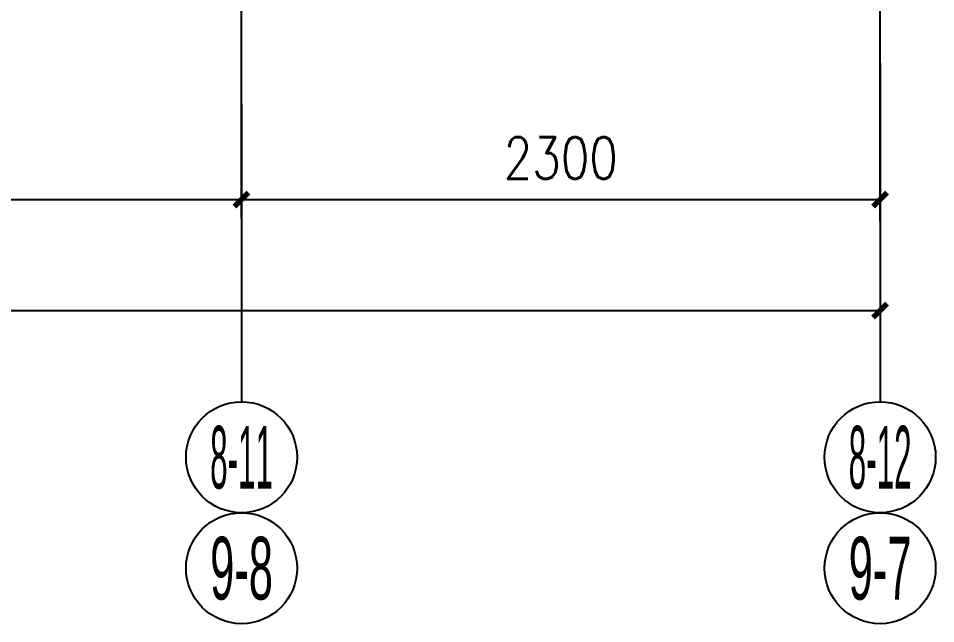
# Model space of a CAD drawing. Extents: x 718358 to 1668613, y -348838 to -159582.
# Drawn here: x 854225 to 857529, y -253752 to -251570 of the extents above; entities that cross this region are included whole.
import ezdxf
from ezdxf.enums import TextEntityAlignment as Align

# ---------------------------------------------------------------- set-up
doc = ezdxf.new("R2010")
doc.units = 0
doc.header["$LTSCALE"] = 1000
doc.linetypes.add('DOTE', pattern=[2.42, 2, -0.2, 0.02, -0.2])
doc.layers.add('建-轴标', color=3, linetype='Continuous')
doc.layers.add('建-轴网', color=14, linetype='DOTE')
doc.styles.add('_TCH_AXIS', font='gt宽度调整.shx', dxfattribs={"bigfont": 'gt国标汉字.shx'})
doc.styles.add('DIM_FONT', font='SIMPLEX.shx', dxfattribs={"width": 0.8, "bigfont": 'GBCBIG.shx'})
doc.dimstyles.new('DIMN50', dxfattribs={"dimscale": 0.5, "dimtxt": 300, "dimasz": 100, "dimexe": 250, "dimexo": 300, "dimgap": 150, "dimtad": 1, "dimdec": 0, "dimzin": 0, "dimdsep": 46, "dimtxsty": 'DIM_FONT', "dimblk": 'ARCHTICK', "dimcen": 0.09, "dimdle": 1, "dimclrt": 7, "dimazin": 2, "dimtfac": 1, "dimtdec": 0, "dimtix": 1, "dimtmove": 2, "dimatfit": 3, "dimldrblk": 'ARCHTICK', "dimfxl": 1, "dimtolj": 1, "dimtzin": 0, "dimarcsym": 0})

# ---------------------------------------------------------------- blocks, each defined once
blk = doc.blocks.new('_ArchTick')
at = {"color": 0, "linetype": 'ByBlock', "const_width": 0.4}
blk.add_lwpolyline([(-0.5, -0.5), (0.5, 0.5)], dxfattribs=at)
blk = doc.blocks.new('*D2672')
at = {"layer": 'Defpoints', "color": 0, "transparency": 16777216}
for p in [(846428.6, -251579.8), (857328.6, -251579.8), (857328.6, -252623.4)]:
    blk.add_point(p, dxfattribs=at)
at = {"layer": '建-轴标', "color": 0, "lineweight": -2, "transparency": 16777216}
for p, q in [((846428.6, -251729.8), (846428.6, -252748.4)), ((857328.6, -251729.8), (857328.6, -252748.4)), ((846428.1, -252623.4), (857329.1, -252623.4))]:
    blk.add_line(p, q, dxfattribs=at)
at = {"layer": '建-轴标', "color": 0, "lineweight": -2, "transparency": 16777216, "xscale": 50, "yscale": 50, "zscale": 50, "rotation": 180}
blk.add_blockref('_ArchTick', (846428.6, -252623.4), dxfattribs=at)
at = {"layer": '建-轴标', "color": 0, "lineweight": -2, "transparency": 16777216, "xscale": 50, "yscale": 50, "zscale": 50}
blk.add_blockref('_ArchTick', (857328.6, -252623.4), dxfattribs=at)
at = {"layer": '建-轴标', "color": 7, "transparency": 16777216, "insert": (851878.6, -252473.4), "char_height": 150, "attachment_point": 5, "style": 'DIM_FONT'}
blk.add_mtext('\\A1;10900', dxfattribs=at)
blk = doc.blocks.new('*D2676')
at = {"layer": 'Defpoints', "color": 0, "transparency": 16777216}
for p in [(855028.2, -251729.8), (857328.6, -251729.8), (857328.6, -252223.4)]:
    blk.add_point(p, dxfattribs=at)
at = {"layer": '建-轴标', "color": 0, "lineweight": -2, "transparency": 16777216}
for p, q in [((855028.2, -251879.8), (855028.2, -252348.4)), ((857328.6, -251879.8), (857328.6, -252348.4)), ((855027.7, -252223.4), (857329.1, -252223.4))]:
    blk.add_line(p, q, dxfattribs=at)
at = {"layer": '建-轴标', "color": 0, "lineweight": -2, "transparency": 16777216, "xscale": 50, "yscale": 50, "zscale": 50, "rotation": 180}
blk.add_blockref('_ArchTick', (855028.2, -252223.4), dxfattribs=at)
at = {"layer": '建-轴标', "color": 0, "lineweight": -2, "transparency": 16777216, "xscale": 50, "yscale": 50, "zscale": 50}
blk.add_blockref('_ArchTick', (857328.6, -252223.4), dxfattribs=at)
at = {"layer": '建-轴标', "color": 7, "transparency": 16777216, "insert": (856178.4, -252073.4), "char_height": 150, "attachment_point": 5, "style": 'DIM_FONT'}
blk.add_mtext('\\A1;2300', dxfattribs=at)
blk = doc.blocks.new('*D2677')
at = {"layer": 'Defpoints', "color": 0, "transparency": 16777216}
for p in [(852728.3, -251729.8), (855028.2, -251729.8), (855028.2, -252223.4)]:
    blk.add_point(p, dxfattribs=at)
at = {"layer": '建-轴标', "color": 0, "lineweight": -2, "transparency": 16777216}
for p, q in [((852728.3, -251879.8), (852728.3, -252348.4)), ((855028.2, -251879.8), (855028.2, -252348.4)), ((852727.8, -252223.4), (855028.7, -252223.4))]:
    blk.add_line(p, q, dxfattribs=at)
at = {"layer": '建-轴标', "color": 0, "lineweight": -2, "transparency": 16777216, "xscale": 50, "yscale": 50, "zscale": 50, "rotation": 180}
blk.add_blockref('_ArchTick', (852728.3, -252223.4), dxfattribs=at)
at = {"layer": '建-轴标', "color": 0, "lineweight": -2, "transparency": 16777216, "xscale": 50, "yscale": 50, "zscale": 50}
blk.add_blockref('_ArchTick', (855028.2, -252223.4), dxfattribs=at)
at = {"layer": '建-轴标', "color": 7, "transparency": 16777216, "insert": (853878.2, -252073.4), "char_height": 150, "attachment_point": 5, "style": 'DIM_FONT'}
blk.add_mtext('\\A1;2300', dxfattribs=at)

msp = doc.modelspace()

# ---------------------------------------------------------------- linework, layer by layer
at = {"layer": '建-轴标'}
for p, q in [((857328.2, -251652.1), (857328.7, -252952.1)), ((855028.2, -251952.1), (855028.7, -252952.1))]:
    msp.add_line(p, q, dxfattribs=at)
for centre in [(855028.7, -253152.1), (857328.7, -253152.1), (855028.7, -253552.1), (857328.7, -253552.1)]:
    msp.add_circle(centre, 200, dxfattribs=at)
at = {"layer": '建-轴网'}
for p, q in [((855028.6, -252291), (855028.6, -223392.4)), ((857328.6, -252291), (857328.6, -223392.4))]:
    msp.add_line(p, q, dxfattribs=at)

# ---------------------------------------------------------------- texts
at = {"layer": '建-轴标', "style": '_TCH_AXIS'}
for s, width, p, p2 in [('8-11', 0.313433, (854915.5, -253265.2), (855141.8, -253265.2)), ('8-12', 0.276316, (857215.5, -253265.2), (857441.8, -253265.2)), ('9-8', 0.35, (854915.5, -253665.2), (855141.8, -253665.2)), ('9-7', 0.35, (857215.5, -253665.2), (857441.8, -253665.2))]:
    msp.add_text(s, height=226.27, dxfattribs=dict(at, width=width)).set_placement(p, p2, align=Align.FIT)

# ---------------------------------------------------------------- dimensions: what is measured, and where the dimension line sits
at = {"layer": '建-轴标'}
for p1, p2, distance, picture, middle in [((846428.6, -251579.8), (857328.6, -251579.8), -1043.5, '*D2672', (851878.6, -252473.4)), ((852728.3, -251729.8), (855028.2, -251729.8), -493.5, '*D2677', (853878.2, -252073.4)), ((855028.2, -251729.8), (857328.6, -251729.8), -493.5, '*D2676', (856178.4, -252073.4))]:
    dim = msp.add_aligned_dim(p1=p1, p2=p2, distance=distance, dimstyle='DIMN50', dxfattribs=at)
    dim.commit()
    dim.dimension.update_dxf_attribs({"geometry": picture, "text_midpoint": middle})

doc.saveas('drawing.dxf')
